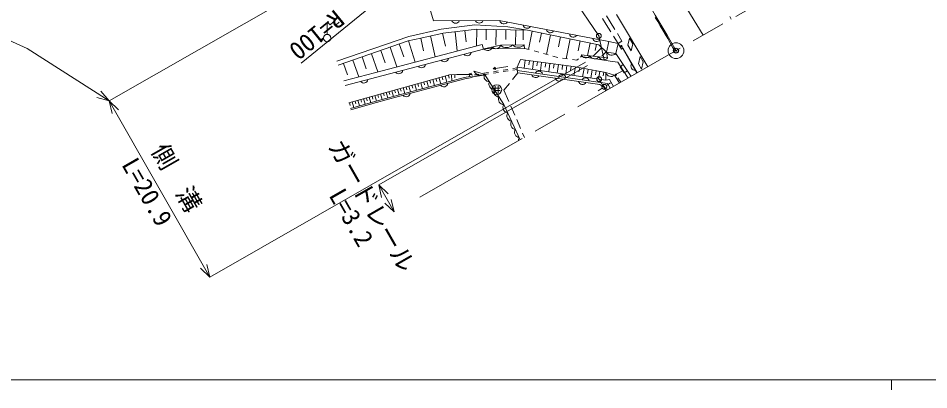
# Model space of a CAD drawing. Units: millimetres, scale not verified. Extents: x 40000 to 680000, y 20000 to 380000.
# Drawn here: x 279254 to 371796, y 204000 to 241768 of the extents above; entities that cross this region are included whole.
import ezdxf
from ezdxf.enums import TextEntityAlignment as Align

# ---------------------------------------------------------------- set-up
doc = ezdxf.new("R2010")
doc.units = ezdxf.units.MM
doc.header["$LTSCALE"] = 1000
doc.header["$PDMODE"] = 32
doc.header["$PDSIZE"] = 500
doc.linetypes.add('CHAIN', pattern=[18.5, 12, -1.5, 3.5, -1.5])
for name, color, linetype, lineweight in [('M-BGD', 7, 'Continuous', 13), ('M-BMK', 2, 'CHAIN', 13), ('M-BMK-ROW', 30, 'Continuous', 13), ('M-BMK-SRVR', 3, 'Continuous', 13), ('M-STR-HTXT', 7, 'Continuous', 13), ('M-TTL-BAND', 7, 'Continuous', 13)]:
    doc.layers.add(name, color=color, linetype=linetype, lineweight=lineweight)
doc.layers.add('M-OTRS', color=6, linetype='Continuous')
doc.styles.add('ＭＳ ゴシック', font='')
doc.styles.get('ＭＳ ゴシック').set_extended_font_data('MS Gothic')

msp = doc.modelspace()

# ---------------------------------------------------------------- linework, layer by layer
at = {"layer": 'M-BGD'}
for p, q in [((321445, 241492), (319381, 248822)), ((348875, 240052), (345560, 245437)), ((338632, 241743), (339019, 241135)), ((339417, 241384), (339029, 241995)), ((343245, 236830), (340065, 242156)), ((351574, 241956), (351700, 241664)), ((310659, 241353), (310959, 241103)), ((310659, 241353), (310659, 240128)), ((310959, 241103), (311259, 241353)), ((311259, 241353), (311559, 241103)), ((311559, 241103), (311859, 241353)), ((318951, 239915), (322227, 240658)), ((328135, 241524), (321445, 241492)), ((322227, 240658), (322249, 240661)), ((322249, 240661), (325649, 241084)), ((322429, 240252), (325868, 240648)), ((325649, 241084), (329023, 240885)), ((325868, 240648), (325836, 238955)), ((325868, 240648), (331014, 240551)), ((326821, 240630), (326801, 239555)), ((327821, 240612), (327791, 239032)), ((329023, 240885), (331014, 240551)), ((339019, 241135), (339487, 240376)), ((339884, 240628), (339417, 241384)), ((311637, 237416), (318951, 239915)), ((318888, 239467), (320171, 239752)), ((320171, 239752), (322429, 240252)), ((320171, 239752), (320460, 238452)), ((321148, 239967), (321618, 237849)), ((322386, 240242), (322679, 238934)), ((323652, 240393), (323877, 238443)), ((324645, 240507), (324777, 239365)), ((328821, 240593), (328802, 239593)), ((329821, 240574), (329793, 239080)), ((330586, 240560), (330567, 239560)), ((331014, 240551), (338275, 239064)), ((331504, 240451), (331123, 238592)), ((332434, 240261), (332243, 239331)), ((333364, 240070), (332956, 238079)), ((334359, 239866), (334155, 238871)), ((339750, 239950), (340218, 239191)), ((340614, 239446), (340147, 240202)), ((341215, 239020), (341380, 239726)), ((341380, 239726), (341711, 239175)), ((311785, 236983), (318888, 239467)), ((316232, 236435), (326422, 239111)), ((317039, 238820), (317735, 236829)), ((317983, 239151), (318441, 237839)), ((318934, 239477), (319588, 237316)), ((326549, 238628), (326422, 239111)), ((326614, 238644), (328274, 239019)), ((328274, 239019), (330686, 239077)), ((330686, 239077), (330714, 238706)), ((335354, 239662), (334941, 237642)), ((336364, 239455), (336157, 238445)), ((337374, 239248), (337113, 237971)), ((338551, 238796), (337686, 237906)), ((338013, 239118), (337882, 238479)), ((338275, 239064), (339044, 238316)), ((339044, 238316), (339264, 239405)), ((340001, 238186), (340218, 239191)), ((340218, 239191), (340614, 239446)), ((340218, 239191), (340566, 238607)), ((340588, 238868), (342128, 236190)), ((341552, 238437), (341215, 239020)), ((341711, 239175), (341552, 238437)), ((315151, 238160), (315795, 236319)), ((316095, 238490), (316534, 237234)), ((316360, 235951), (326549, 238628)), ((326601, 238626), (326549, 238628)), ((326614, 238644), (330714, 238706)), ((330714, 238706), (331195, 238571)), ((331677, 238437), (332159, 238302)), ((332640, 238167), (333122, 238033)), ((333603, 237898), (334085, 237764)), ((336400, 237805), (336476, 237870)), ((336455, 238045), (339157, 237741)), ((336476, 237870), (339412, 237404)), ((338995, 238363), (338563, 237918)), ((339044, 238316), (340001, 238186)), ((339157, 237741), (339044, 238316)), ((340001, 238186), (341547, 235858)), ((340566, 238607), (340697, 238733)), ((340697, 238733), (342149, 236202)), ((342452, 237873), (342294, 237141)), ((342773, 237336), (342452, 237873)), ((312319, 237170), (312719, 236025)), ((313263, 237500), (313856, 235804)), ((314207, 237830), (314627, 236630)), ((330295, 237566), (329964, 236781)), ((335685, 236859), (330295, 237566)), ((330791, 237501), (330683, 236677)), ((331203, 237447), (331149, 237035)), ((331615, 237393), (331505, 236559)), ((332031, 237338), (331977, 236921)), ((332448, 237283), (332338, 236439)), ((332871, 237228), (332815, 236806)), ((333293, 237173), (333181, 236318)), ((333720, 237117), (333664, 236689)), ((334148, 237061), (334034, 236195)), ((334581, 237004), (334524, 236571)), ((334579, 237690), (335074, 237625)), ((335014, 236947), (334899, 236071)), ((335570, 237560), (336042, 237499)), ((336042, 237499), (336194, 237629)), ((339412, 237404), (340186, 237287)), ((340186, 237287), (340746, 236439)), ((340748, 237061), (340415, 236840)), ((342294, 237141), (342608, 236573)), ((342773, 237336), (342608, 236573)), ((312338, 235401), (316232, 236435)), ((323099, 236029), (312866, 233176)), ((322971, 235993), (323061, 235671)), ((323823, 236036), (323099, 236029)), ((323301, 236031), (323307, 235385)), ((323623, 236034), (323626, 235711)), ((325394, 236044), (323823, 236036)), ((325100, 236128), (325340, 236172)), ((325100, 236128), (325151, 235849)), ((325572, 236386), (326649, 236083)), ((325632, 236027), (326069, 236096)), ((326562, 236174), (327056, 236253)), ((326572, 236024), (327065, 236102)), ((326649, 236083), (328604, 232992)), ((329003, 236868), (327522, 236633)), ((327727, 236779), (327522, 236633)), ((327522, 236633), (327762, 236557)), ((327550, 236331), (328044, 236409)), ((327559, 236181), (328053, 236259)), ((327762, 236557), (327727, 236779)), ((328538, 236488), (329031, 236566)), ((328547, 236337), (329041, 236416)), ((329489, 235531), (330047, 236229)), ((329525, 236644), (329961, 236714)), ((329535, 236494), (329956, 236561)), ((329964, 236781), (329953, 236460)), ((339146, 235145), (329953, 236460)), ((329953, 236460), (330047, 236229)), ((329964, 236781), (338965, 235486)), ((330047, 236229), (338358, 235035)), ((335452, 236890), (335395, 236452)), ((338968, 236237), (335685, 236859)), ((335889, 236821), (335724, 235952)), ((336323, 236738), (336241, 236304)), ((336758, 236656), (336600, 235826)), ((337173, 236577), (337094, 236162)), ((337588, 236499), (337438, 235705)), ((337985, 236424), (337909, 236027)), ((338381, 236348), (338238, 235590)), ((338761, 236277), (338689, 235897)), ((338968, 236237), (338965, 235486)), ((338968, 236237), (339846, 235973)), ((340746, 236439), (339846, 235973)), ((340415, 236840), (340830, 236215)), ((341248, 235686), (340746, 236439)), ((340830, 236215), (341163, 236436)), ((312469, 234918), (316360, 235951)), ((319863, 235127), (319947, 234826)), ((320164, 235211), (320333, 234603)), ((320410, 234623), (324618, 235730)), ((320443, 234497), (324648, 235604)), ((320468, 235295), (320553, 234991)), ((320772, 235380), (320944, 234764)), ((321080, 235466), (321166, 235158)), ((321389, 235552), (321563, 234927)), ((321702, 235639), (321789, 235327)), ((322014, 235727), (322191, 235092)), ((322332, 235815), (322420, 235498)), ((322649, 235904), (322829, 235260)), ((324618, 235730), (325151, 235849)), ((324648, 235604), (325180, 235722)), ((325151, 235849), (325448, 235916)), ((325180, 235722), (325500, 235794)), ((325500, 235794), (326558, 235964)), ((325656, 235879), (326078, 235945)), ((328619, 234442), (329177, 235140)), ((338965, 235486), (339356, 235531)), ((339036, 234924), (339460, 235189)), ((339425, 234644), (339146, 235145)), ((339356, 235531), (339748, 234829)), ((339846, 235973), (340355, 235175)), ((340196, 235706), (340486, 235251)), ((316364, 234151), (316443, 233866)), ((316649, 234231), (316809, 233659)), ((316935, 234311), (317015, 234025)), ((316992, 233710), (320410, 234623)), ((317026, 233585), (320443, 234497)), ((317221, 234390), (317381, 233814)), ((317509, 234470), (317589, 234183)), ((317796, 234551), (317959, 233969)), ((318088, 234632), (318169, 234341)), ((318379, 234713), (318543, 234124)), ((318673, 234795), (318755, 234501)), ((318967, 234877), (319133, 234282)), ((319265, 234960), (319348, 234663)), ((319562, 235043), (319730, 234441)), ((327542, 234407), (328242, 234407)), ((327592, 234657), (328192, 234657)), ((327692, 234257), (327642, 234157)), ((327742, 234407), (327692, 234257)), ((327742, 234857), (327742, 234407)), ((328042, 234857), (328042, 234157)), ((329119, 233298), (328619, 234442)), ((338611, 234660), (338186, 234398)), ((339162, 234493), (338358, 235035)), ((338686, 235000), (338963, 234584)), ((298730, 215462), (288492, 233361)), ((313032, 232594), (315271, 233232)), ((313202, 233270), (313364, 232688)), ((313493, 233351), (313574, 233060)), ((313783, 233432), (313945, 232854)), ((314072, 233513), (314153, 233223)), ((314361, 233593), (314522, 233018)), ((314649, 233673), (314729, 233386)), ((314936, 233753), (315095, 233182)), ((315222, 233833), (315302, 233547)), ((315271, 233232), (316992, 233710)), ((315306, 233107), (317026, 233585)), ((315508, 233913), (315667, 233342)), ((315793, 233992), (315872, 233707)), ((316078, 234072), (316237, 233501)), ((312916, 233190), (312995, 232904)), ((313068, 232469), (315306, 233107)), ((328604, 232992), (330274, 229410)), ((329719, 231923), (329319, 232840)), ((330318, 230548), (329919, 231465)), ((330707, 229658), (330518, 230090))]:
    msp.add_line(p, q, dxfattribs=at)
for points in [[(214943, 253775), (260594, 245291), (273737, 241600), (280164, 238685), (288492, 233361)], [(346011, 238411), (345765, 238838), (345514, 239270), (345262, 239702), (345009, 240133), (344755, 240563), (344500, 240993), (344244, 241422), (343987, 241850)], [(328135, 241524), (339264, 239405), (340218, 239191)]]:
    msp.add_lwpolyline(points, dxfattribs=at)
for centre, radius in [((310659, 239753), 375), ((340551, 238933), 75), ((340551, 238933), 60), ((340551, 238933), 50), ((339994, 236022), 75), ((339994, 236022), 60), ((339994, 236022), 50), ((327892, 234507), 500), ((338824, 234792), 250)]:
    msp.add_circle(centre, radius, dxfattribs=at)
for centre, radius, start, end in [((323709, 241659), 406, 202.89613, 337.6564), ((326109, 241671), 406, 202.89613, 337.6564), ((328607, 241594), 406, 191.83764, 326.59791), ((330965, 241145), 406, 191.83764, 326.59791), ((333322, 240696), 406, 191.83764, 326.59791), ((335680, 240247), 406, 191.83764, 326.59791), ((338037, 239798), 406, 191.83764, 326.59791), ((326977, 238969), 487, 221.83928, 343.6081), ((327807, 239157), 487, 221.83928, 343.6081), ((328863, 239636), 853, 226.34936, 316.38598), ((330069, 239665), 853, 226.34936, 316.38598), ((324897, 238355), 406, 217.33835, 352.09862), ((336937, 238278), 536, 205.81937, 321.35096), ((337838, 238177), 536, 205.81937, 321.35096), ((338738, 238076), 536, 205.81937, 321.35096), ((339569, 238589), 591, 207.53055, 317.02684), ((320254, 237136), 406, 217.33835, 352.09862), ((322575, 237745), 406, 217.33835, 352.09862), ((341936, 236887), 406, 142.44824, 277.20851), ((317933, 236526), 406, 217.33835, 352.09862), ((326246, 236716), 751, 206.08782, 302.42674), ((327141, 235853), 543, 154.96443, 269.66054), ((331849, 236128), 406, 194.44649, 329.20676), ((332152, 235988), 406, 14.48323, 149.2435), ((334528, 235648), 406, 14.48323, 149.2435), ((339492, 236388), 545, 196.00332, 310.43214), ((314374, 235586), 406, 217.48364, 352.24391), ((322506, 235202), 406, 217.36599, 352.12626), ((327629, 235080), 543, 154.96443, 269.66054), ((334225, 235787), 406, 194.44649, 329.20676), ((336600, 235445), 406, 194.44649, 329.20676), ((336903, 235308), 406, 14.48323, 149.2435), ((318694, 234192), 406, 217.56706, 352.32733), ((328118, 234308), 543, 154.96443, 269.66054), ((328607, 233535), 543, 154.96443, 269.66054), ((329077, 232701), 556, 148.39182, 261.59754), ((329470, 231859), 556, 148.39182, 261.59754), ((329862, 231017), 556, 148.39182, 261.59754), ((330254, 230176), 556, 148.39182, 261.59754), ((330647, 229334), 556, 148.39182, 182.96693)]:
    msp.add_arc(centre, radius, start, end, dxfattribs=at)
at = {"layer": 'M-BMK'}
msp.add_line((320065, 223571), (372148, 253360), dxfattribs=at)
msp.add_lwpolyline([(346107, 238465), (345194, 240061), (344001, 242093), (343409, 243078), (342475, 244604), (341525, 246119), (340556, 247624), (339569, 249115), (338562, 250594), (337534, 252058), (336485, 253506), (335413, 254938), (334318, 256353), (333198, 257748), (333192, 257757)], dxfattribs=at)
at = {"layer": 'M-BMK-ROW'}
msp.add_line((338299, 235569), (338982, 234391), dxfattribs=at)
msp.add_lwpolyline([(329006, 252759), (332806, 247833), (333888, 246212), (335573, 243952), (338266, 239968), (338817, 237551)], dxfattribs=at)
for centre in [(338266, 239968), (338299, 235569)]:
    msp.add_circle(centre, 250, dxfattribs=at)
for p in [(338266, 239968), (338299, 235569)]:
    msp.add_point(p, dxfattribs=at)
at = {"layer": 'M-BMK-SRVR'}
msp.add_line((333191, 257757), (308022, 237196), dxfattribs=at)
msp.add_circle((346107, 238465), 800, dxfattribs=at)
at = {"layer": 'M-OTRS'}
msp.add_point((346107, 238465), dxfattribs=at)
at = {"layer": 'M-STR-HTXT'}
for p, q in [((320191, 251490), (288492, 233361)), ((336924, 237307), (298730, 215462)), ((337117, 236969), (315890, 224828)), ((288492, 233361), (287641, 234350)), ((288492, 233361), (287237, 233718)), ((288492, 233361), (288787, 232089)), ((288492, 233361), (289439, 232462)), ((317461, 222082), (315890, 224828)), ((315890, 224828), (316185, 223557)), ((315890, 224828), (316836, 223929)), ((317461, 222082), (317166, 223353)), ((317461, 222082), (316515, 222981)), ((298730, 215462), (298434, 216733)), ((298730, 215462), (297783, 216361))]:
    msp.add_line(p, q, dxfattribs=at)
at = {"layer": 'M-TTL-BAND'}
for p, q in [((40000, 205000), (579000, 205000)), ((368000, 205000), (368000, 204000))]:
    msp.add_line(p, q, dxfattribs=at)

# ---------------------------------------------------------------- texts
at = {"layer": 'M-BMK-SRVR', "style": 'ＭＳ ゴシック'}
msp.add_text('R=100', height=1833, rotation=219.245, dxfattribs=at).set_placement((312589, 241316), align=Align.TOP_LEFT)
at = {"layer": 'M-STR-HTXT', "style": 'ＭＳ ゴシック'}
for s, rotation, p in [('側\u3000溝', 299.768, (294096, 224818)), ('ガードレール', 299.767, (313940, 221996)), ('L=20.9', 299.768, (291086, 223385)), ('L=3.2', 299.767, (311844, 220798))]:
    msp.add_text(s, height=1833, rotation=rotation, dxfattribs=at).set_placement(p, align=Align.BOTTOM_CENTER)

doc.saveas('drawing.dxf')
